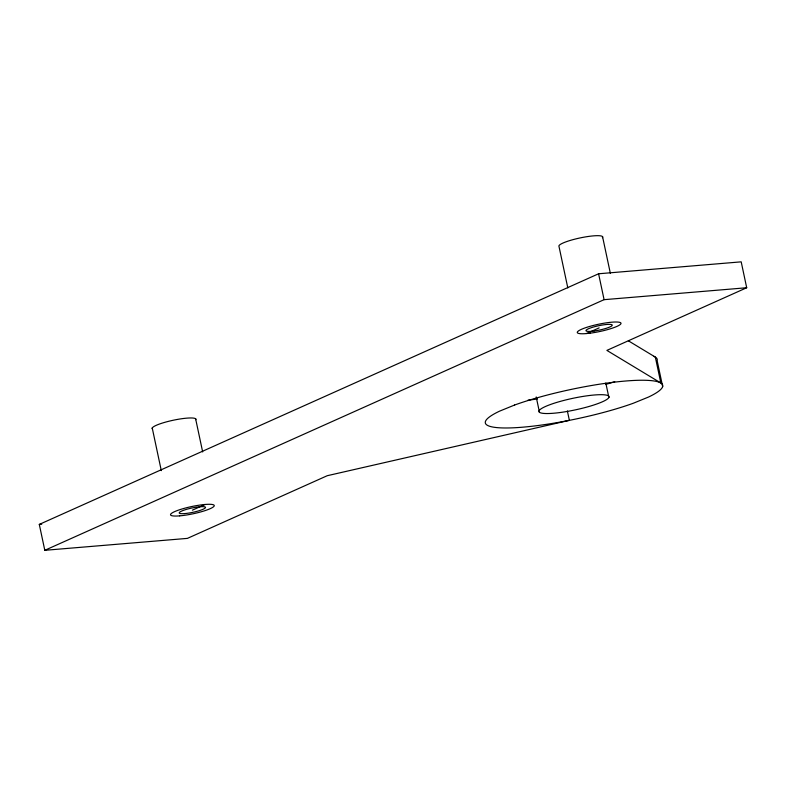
<?xml version="1.0" encoding="UTF-8"?>
<svg xmlns="http://www.w3.org/2000/svg" width="786" height="786" viewBox="0 0 786 786"><rect width="100%" height="100%" fill="white"/><g stroke="black" fill="none" stroke-linecap="round" stroke-linejoin="round"><path stroke-width="1.18" d="M567.364 410.931L569.369 420.343L327.231 475.717L187.412 538.381L44.802 550.308L39.3 524.409L598.588 273.774L741.198 261.846L746.7 287.745L606.88 350.399L660.839 382.998L655.337 357.109L628.358 340.8M44.802 550.308L604.09 299.672L746.7 287.745M192.374 510.163L205.087 504.474M586.503 333.539L599.129 327.88M39.3 524.409L41.737 524.213M662.657 386.604L657.155 360.705A90.695 14.973 -12 0 0 653.726 356.333M602.567 236.694L610.378 273.43M598.588 273.774L604.09 299.672M605.81 383.028L608.885 397.49A35.792 5.905 -12 0 1 553.678 413.23A35.792 5.905 -12 0 1 559.485 401.617A35.792 5.905 -12 0 1 608.885 397.49M567.806 287.892L558.993 246.431A22.372 3.694 -12 0 1 581.522 237.637A22.372 3.694 -12 0 1 602.381 237.716M536.209 396.94L539.461 412.247M195.616 418.761L202.67 451.94M152.238 427.987L161.297 470.637M614.75 381.721A90.695 14.973 -12 0 1 605.525 384.472M537.447 398.954A90.695 14.973 -12 0 1 527.966 400.192M152.435 428.93A22.372 3.694 -12 0 1 173.264 420.235A22.372 3.694 -12 0 1 195.822 419.704M514.624 405.016L499.572 411.157A90.695 14.973 -12 0 0 516.363 427.643A90.695 14.973 -12 0 0 633.408 403.208L648.46 397.068A90.695 14.973 -12 0 0 631.669 380.581A90.695 14.973 -12 0 0 514.624 405.016M594.069 331.014L591.101 331.338A13.421 2.211 -12 0 1 593.096 327.123A13.421 2.211 -12 0 1 612.255 325.08A13.421 2.211 -12 0 1 594.069 331.014M590.07 333.185L585.226 333.667A22.372 3.694 -12 0 1 589.677 326.436A22.372 3.694 -12 0 1 621.019 323.321A22.372 3.694 -12 0 1 590.07 333.185M179.66 515.862A22.372 3.694 -12 0 0 214.165 506.027A22.372 3.694 -12 0 0 183.295 508.611A22.372 3.694 -12 0 0 179.66 515.862M184.749 513.582A13.421 2.211 -12 0 0 205.451 507.687A13.421 2.211 -12 0 0 186.93 509.23A13.421 2.211 -12 0 0 184.749 513.582"/></g></svg>
